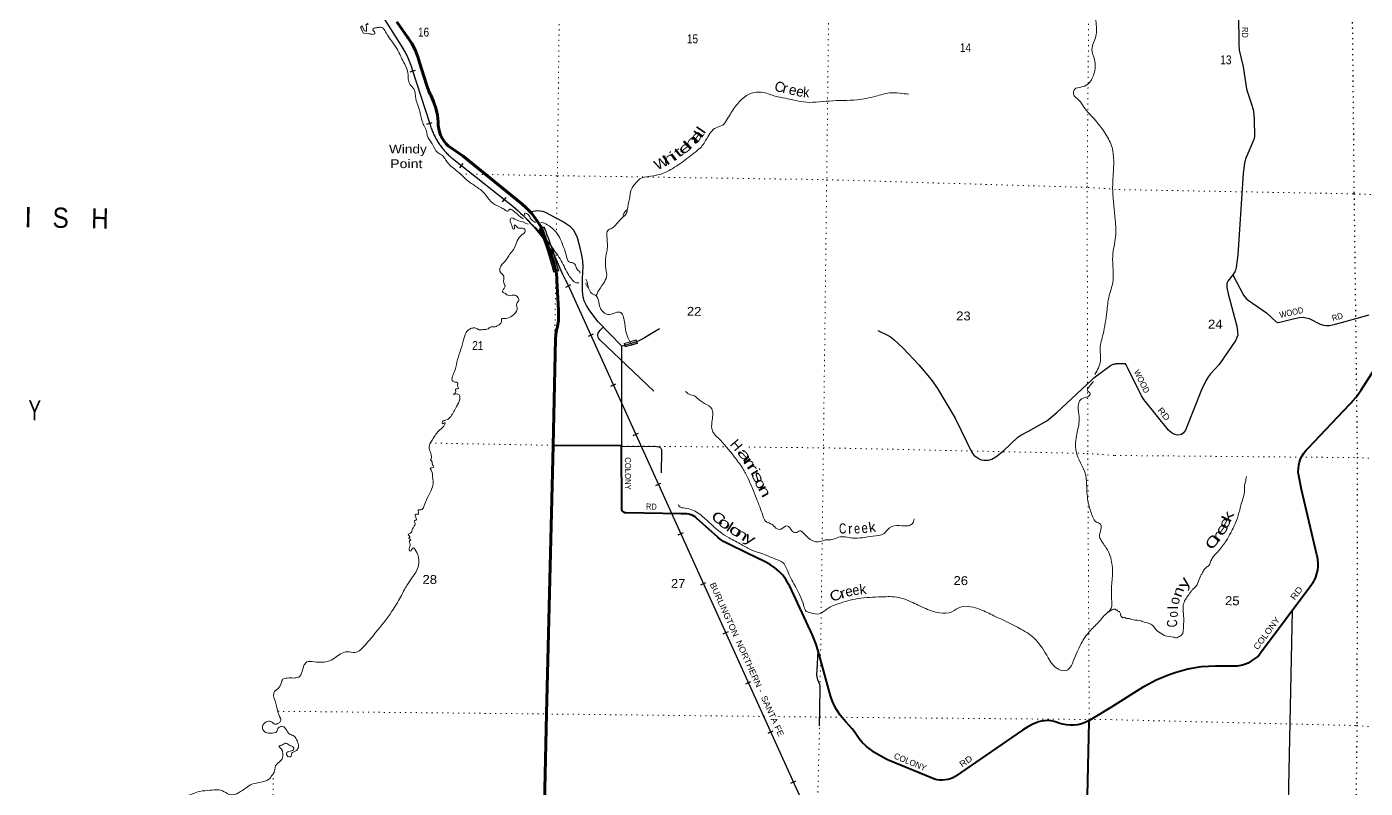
# Model space of a CAD drawing. Header units: feet. Extents: x -489137 to -242534, y 368785 to 558127.
# Drawn here: x -357365 to -330846, y 395815 to 410894 of the extents above; entities that cross this region are included whole.
import ezdxf
from ezdxf.enums import TextEntityAlignment as Align

# ---------------------------------------------------------------- set-up
doc = ezdxf.new("R2010")
doc.units = ezdxf.units.FT
doc.header["$LTSCALE"] = 70
doc.linetypes.add('DOTTED', pattern=[1.5, 0.3, -1.2])
for name, color, linetype, lineweight in [('23', 7, 'Continuous', 70), ('26', 7, 'Continuous', 40), ('27', 7, 'Continuous', 13), ('29', 7, 'Continuous', 25), ('31', 7, 'Continuous', 13), ('34', 7, 'Continuous', 25), ('39', 7, 'Continuous', 13), ('59', 7, 'Continuous', 13), ('6', 7, 'DOTTED', 25), ('7', 7, 'DOTTED', 13)]:
    doc.layers.add(name, color=color, linetype=linetype, lineweight=lineweight)
for name, color, linetype in [('30', 7, 'Continuous'), ('41', 7, 'Continuous'), ('42', 7, 'Continuous')]:
    doc.layers.add(name, color=color, linetype=linetype)

msp = doc.modelspace()

# ---------------------------------------------------------------- linework, layer by layer
at = {"layer": '23'}
for points in [[(-346938, 402604.95), (-346890.34, 404709.86), (-346883.5, 404801.34), (-346867.14, 404891.59), (-346850.62, 404951.87), (-346847.58, 404966.04), (-346831.68, 405070), (-346826.73, 405175.06), (-346832.79, 405280.06), (-346861.15, 405872.85), (-346864, 405925.88), (-346879.46, 406052.53), (-346888, 406083.95), (-346944.87, 406288.5), (-347157.87, 406889.83), (-347165.61, 406911.66), (-347182.98, 406939.83), (-347256.51, 407059.07), (-347360.06, 407193.22), (-347477.06, 407315.82), (-347559.43, 407388.42), (-348719.95, 408330.7), (-349014.96, 408534.66), (-349060.76, 408582.23), (-349101.33, 408634.33), (-349136.24, 408690.38), (-349165.09, 408749.78), (-349187.58, 408811.86), (-349203.46, 408875.96), (-349212.55, 408941.36), (-349214.75, 409007.35), (-349214.72, 409008.98), (-349230.49, 409146.93), (-349260.59, 409282.47), (-349304.69, 409414.12), (-349362.31, 409540.44), (-349371.48, 409557.72), (-349400.83, 409621.88), (-349440.34, 409731.79), (-349498, 409913.95), (-349577, 410164.69), (-349615.47, 410302.17), (-349668.09, 410434.88), (-349734.3, 410561.36), (-349813.37, 410680.22), (-349820.73, 410690.03), (-350032, 410989.95)], [(-347133.64, 394306.17), (-347070, 397285.95), (-346938, 402604.95)]]:
    msp.add_lwpolyline(points, dxfattribs=at)
at = {"layer": '26'}
for points in [[(-331853.11, 399937.1), (-331825.26, 399997.96), (-331802.52, 400064.93), (-331786.91, 400133.91), (-331778.59, 400204.15), (-331777.66, 400274.87), (-331784.13, 400345.3), (-331792.95, 400389.66), (-331797.91, 400414.61), (-331803.81, 400439.66), (-332108.5, 401732.02), (-332169.88, 402034.74), (-332172.9, 402080.51), (-332171.38, 402146.12), (-332163.02, 402211.21), (-332147.89, 402275.07), (-332126.17, 402336.99), (-332098.1, 402396.31), (-332063.99, 402452.37), (-332024.2, 402504.55), (-331979.17, 402552.29), (-331150.53, 403420.55), (-331126.77, 403445.44), (-331104.86, 403470.55), (-331025, 403562.08), (-330936.21, 403688.35), (-329357.9, 406152.31)], [(-336315.42, 397156.84), (-336329.07, 397148.51), (-336397.08, 397116.21), (-336468.08, 397091.2), (-336541.31, 397073.75), (-336615.97, 397064.04), (-336691.23, 397062.19), (-336766.27, 397068.22), (-336840.27, 397082.06), (-336895.7, 397097.84), (-336948.4, 397119.19), (-337008.96, 397136.96), (-337071.04, 397148.29), (-337133.97, 397153.08), (-337197.06, 397151.26), (-337259.61, 397142.86), (-337320.93, 397127.97), (-337380.37, 397106.74), (-337419.42, 397089.73), (-337529.93, 397032.06), (-337633.81, 396963.14), (-338967.53, 396048.26), (-339014.49, 396023.05), (-339063.83, 396002.88), (-339115, 395987.98), (-339167.45, 395978.51), (-339220.61, 395974.58), (-339273.88, 395976.22), (-339326.69, 395983.42), (-339378.46, 395996.1), (-339428.62, 396014.13), (-339429.18, 396014.36), (-340279, 396365.95), (-340308.39, 396379.69), (-340399.15, 396424.35), (-340567.99, 396524.76), (-340700.4, 396623.62), (-340725.49, 396642.34), (-340750.4, 396663.83), (-340812.9, 396723.38), (-340874.12, 396795.35), (-340927.48, 396873.33), (-340963.58, 396932.43), (-341010.29, 396994.2), (-341063.21, 397050.75), (-341140, 397130.95), (-341248.13, 397263.11), (-341322.6, 397376.72), (-341384.79, 397497.48), (-341434.01, 397624.08), (-341461.46, 397719.47), (-341686.8, 398538.56), (-341730.68, 398679.91), (-341800.1, 398845.75), (-342256, 399831.95), (-342270.09, 399858.95), (-342324.25, 399948.16), (-342388.15, 400032.26), (-342460.5, 400109.22), (-342540.49, 400178.2), (-342627.25, 400238.44), (-342719.84, 400289.28), (-342926, 400387.95), (-343095, 400468.95), (-343468.61, 400656.21), (-343491.69, 400667.78), (-343518.61, 400681.41), (-343560.15, 400702.77), (-343620.15, 400742.04), (-343675.72, 400787.37), (-344090, 401158.95), (-344125.18, 401186.72), (-344136.71, 401194.15), (-344171.27, 401213.1), (-344207.62, 401228.34), (-344245.36, 401239.69), (-344284.09, 401247.04), (-344346.48, 401250.06), (-344359.85, 401250.86), (-344396.48, 401251.52), (-345494.99, 401271.5), (-345502.41, 401270.88), (-345509.85, 401271.04), (-345517.23, 401271.97), (-345524.47, 401273.67), (-345531.5, 401276.11), (-345538.23, 401279.28), (-345544.6, 401283.13), (-345550.53, 401287.63), (-345555.95, 401292.73), (-345560.82, 401298.36), (-345565.06, 401304.47), (-345568.65, 401310.99), (-345571.53, 401317.85), (-345573.68, 401324.97), (-345575.08, 401332.28), (-345575.7, 401339.7), (-345575.56, 401346.96), (-345585, 402592.95), (-346913, 402604.73), (-346938, 402604.95)], [(-331879.74, 399895.13), (-331870.4, 399908.26), (-331853.08, 399937.08)], [(-335880.7, 397421.95), (-335234.98, 397827.14), (-334990.86, 397960.77), (-334734.12, 398068.16), (-334593.11, 398114.24), (-334362.37, 398176.7), (-334088.84, 398222.76), (-333812, 398239.98), (-333471.93, 398236.35), (-333447.08, 398236.08), (-333421.93, 398237.46), (-333375.33, 398240.01), (-333304.53, 398251.39), (-333235.3, 398270.11), (-333168.41, 398295.97), (-333104.6, 398328.67), (-333044.54, 398367.87), (-332988.92, 398413.13), (-332983.4, 398418.18), (-332974.74, 398426.63), (-332944.92, 398459.89), (-332918.73, 398496.08), (-331926.52, 399828.14), (-331879.77, 399895.15)], [(-336315.42, 397156.84), (-336264.82, 397187.74), (-335880.7, 397421.95)], [(-336433.02, 391857.41), (-336433, 391857.95), (-336315.95, 397132.94), (-336315.42, 397156.84)]]:
    msp.add_lwpolyline(points, dxfattribs=at)
at = {"layer": '29'}
for p, q in [((-346009.89, 404695.02), (-344944, 403678.95)), ((-345593, 402591.95), (-344880, 402582.95)), ((-341656.21, 397048.98), (-341647, 397779.95))]:
    msp.add_line(p, q, dxfattribs=at)
for points in [[(-333372.56, 412344.6), (-333353.38, 410547.25), (-333341.42, 410432.7), (-333266.5, 410100.91), (-333199.93, 409664.56), (-333187.45, 409620.31), (-333098.42, 409362.93), (-333068.86, 409255.2), (-333052.88, 409159.26), (-333047.75, 409055.27), (-333040.1, 408721.11), (-333053.6, 408661.12), (-333192.8, 408341.36), (-333215.93, 408276.57), (-333238.3, 408190.22), (-333267.35, 407987.42), (-333373.53, 406378.64), (-333401.67, 406125.26), (-333417.32, 406071.46), (-333430.11, 406044.27), (-333470.28, 405982.47)], [(-346041.52, 405054.41), (-346211.18, 405271.53), (-346269.98, 405362.55), (-346322.12, 405466.88), (-346343.2, 405540.14), (-346357.62, 405657.79), (-346353.18, 405910.86), (-346342.09, 406148.4), (-346348.74, 406257.17), (-346365.39, 406370.39), (-346397.56, 406519.12), (-346454.14, 406712.26), (-346490.75, 406803.27), (-346532.91, 406874.31), (-346592.81, 406932.02), (-346748.12, 407038.58), (-347085.37, 407216.17), (-347138.63, 407233.94), (-347196.31, 407242.81), (-347240.69, 407247.25), (-347285.06, 407242.81), (-347382.69, 407229.49)], [(-333470.28, 405982.47), (-333570.77, 405857.18), (-333587.35, 405819.56), (-333591.55, 405782.02), (-333585.15, 405729.25), (-333558.95, 405604.39), (-333390.93, 404964.95), (-333375.77, 404852.98), (-333372.58, 404789.02), (-333388.79, 404737.72), (-333410.94, 404686.67), (-333742.01, 404206.75), (-333909.65, 404024.66), (-333953.98, 403965.4), (-333995.96, 403893.54), (-334087.16, 403703.95), (-334405.16, 402905.31), (-334444.25, 402855.26), (-334485.08, 402822.16), (-334547.25, 402804.96), (-334590.57, 402812.57), (-334651.31, 402834.95), (-334689.68, 402860.54), (-334745.27, 402905.47), (-335232.44, 403514.68), (-335277.9, 403586.52), (-335553.98, 404148.06), (-335581.6, 404200.56), (-335597.58, 404216.55), (-335612.6, 404218.43), (-335777.8, 404221.96)], [(-333470.28, 405982.47), (-333257.48, 405578.96), (-333203.37, 405515.99), (-333167.97, 405483.01), (-332799.2, 405228.51), (-332613.25, 405051.58), (-332579.75, 405038.47), (-332534.99, 405044.87), (-332271.89, 405111.98), (-332151.37, 405134.42), (-332068.25, 405140.81), (-332015.36, 405130.13), (-331959.56, 405115.23), (-331738.54, 405003.5), (-331672.5, 404983.11), (-331614.23, 404978.63), (-331560.45, 404978.63), (-331496.01, 404990.5), (-331433.5, 405003.56), (-330771.02, 405190.72)], [(-346009.89, 404695.02), (-346029.24, 404718.77), (-346043.66, 404744.3), (-346050.31, 404770.94), (-346049.21, 404797.58), (-346041.44, 404825.33), (-346032.56, 404845.3), (-346004.83, 404884.15), (-345941.14, 404950.12)], [(-346041.52, 405054.41), (-345581, 404575.95), (-345585, 402592.95)], [(-345275.95, 404663.85), (-345243.25, 404676.6), (-345218.84, 404688.81), (-345168.92, 404713.23), (-345126.76, 404737.65), (-344828.34, 404919.68)], [(-340503, 404876.95), (-340311.58, 404788.66), (-340250.56, 404750.92), (-340188.44, 404699.86), (-340000.96, 404531.16), (-339690.34, 404202.61), (-339447.38, 403907.36), (-339317.59, 403732), (-338971.47, 403145.95), (-338643.1, 402462.23), (-338598.71, 402408.95), (-338557.67, 402375.65), (-338496.65, 402335.69), (-338456.73, 402320.16), (-338403.46, 402311.27), (-338319.15, 402309.05), (-338281.43, 402315.71), (-338243.73, 402329.04), (-338167.17, 402375.65), (-338012.98, 402497.75), (-337728.99, 402764.13), (-337671.28, 402806.31), (-337515.99, 402888.45), (-337152.12, 403092.68), (-337079.98, 403150.39), (-336955.73, 403256.94), (-336271.25, 403898.48), (-336220.22, 403940.66), (-335891.88, 404184.86), (-335866.2, 404200.38), (-335842.48, 404210.38), (-335829.04, 404214.25), (-335806.85, 404218.41), (-335777.8, 404221.96)], [(-345581, 404575.95), (-345518.66, 404588.35), (-345275.95, 404663.85)], [(-344880, 402582.95), (-344842.21, 402578.76), (-344827.79, 402573.21), (-344814.48, 402563.22), (-344802.27, 402547.69), (-344787.9, 402525.89)], [(-344787.9, 402525.89), (-344786, 402496.95), (-344794, 402060.95)], [(-332297.03, 399330.73), (-332562.56, 386355.9), (-332637.09, 382301.84)], [(-341647, 397779.95), (-341646.15, 397838.22), (-341652.8, 397871.52), (-341694.96, 397962.53), (-341708.27, 398018.03), (-341712.71, 398066.87), (-341708.27, 398157.88), (-341688.3, 398530.82)]]:
    msp.add_lwpolyline(points, dxfattribs=at)
at = {"layer": '31'}
for p, q in [((-345528.79, 404624.73), (-345289.23, 404696.24)), ((-345289.23, 404696.24), (-345267.78, 404624.38))]:
    msp.add_line(p, q, dxfattribs=at)
msp.add_lwpolyline([(-345294.6, 404686.28), (-345518.83, 404619.35), (-345501.96, 404562.82), (-345277.73, 404629.75)], close=True, dxfattribs=at)
msp.add_lwpolyline([(-345267.78, 404624.38), (-345507.34, 404552.87), (-345528.79, 404624.73)], dxfattribs=at)
at = {"layer": '34'}
for p, q in [((-349768.08, 410002.12), (-349662.79, 410035.99)), ((-349438.08, 408967.69), (-349332.79, 409001.56)), ((-348788.05, 408103.05), (-348719.55, 408189.9)), ((-347937.15, 407428.58), (-347868.65, 407515.43)), ((-346684.97, 405738.53), (-346586.19, 405788.3)), ((-346238.32, 404766.38), (-346137.58, 404812.05)), ((-345792.39, 403776.39), (-345691.64, 403822.06)), ((-345347.3, 402800.92), (-345246.56, 402846.59)), ((-344901.36, 401810.92), (-344800.62, 401856.59)), ((-344456.28, 400835.45), (-344355.54, 400881.12)), ((-344010.34, 399845.46), (-343909.6, 399891.13)), ((-343565.26, 398869.99), (-343464.51, 398915.66)), ((-343119.32, 397880), (-343018.58, 397925.67)), ((-342674.23, 396904.53), (-342573.49, 396950.2)), ((-342228.3, 395914.54), (-342127.55, 395960.21))]:
    msp.add_line(p, q, dxfattribs=at)
at = {"layer": '34', "lineweight": 13}
for p, q in [((-349733.75, 410070.1), (-349373.51, 408950.18)), ((-348940.47, 408291.41), (-347828, 407413.95)), ((-346609.78, 405715.33), (-336103, 382538.95))]:
    msp.add_line(p, q, dxfattribs=at)
msp.add_lwpolyline([(-352958.94, 415289.2), (-351290, 412642.95), (-349952.11, 410527.62)], dxfattribs=at)
at = {"layer": '34'}
for points in [[(-351289.06, 412643.53), (-349951.18, 410528.2), (-349939.45, 410509.8), (-349921.17, 410480.37), (-349903.33, 410450.37), (-349886.26, 410420.12), (-349869.57, 410389.75), (-349853.31, 410358.81), (-349837.69, 410327.87), (-349822.57, 410296.55), (-349808.14, 410264.8), (-349794.15, 410233.12), (-349780.68, 410201.06), (-349767.9, 410168.55), (-349755.55, 410136.13), (-349743.78, 410103.5), (-349732.7, 410070.44), (-349372.46, 408950.51), (-349365.35, 408927.38), (-349357.76, 408904.57), (-349349.77, 408881.87), (-349341.49, 408859.11), (-349332.7, 408836.65), (-349323.56, 408814.45), (-349314.12, 408792.19)], [(-349314.12, 408792.19), (-349304.19, 408770.22), (-349293.9, 408748.5), (-349283.17, 408726.77), (-349272.13, 408705.43), (-349260.83, 408684.16), (-349248.99, 408663.05), (-349236.84, 408642.33), (-349224.29, 408621.72), (-349211.51, 408601.34), (-349198.21, 408581.11), (-349184.72, 408561.21), (-349170.7, 408541.49), (-349156.5, 408522.1), (-349141.89, 408502.84), (-349126.99, 408483.95), (-349111.71, 408465.33), (-349096.21, 408446.91), (-349080.22, 408428.79), (-349064.01, 408410.87), (-349047.48, 408393.33), (-349030.72, 408376.02), (-349013.52, 408359.13), (-348996.09, 408342.45), (-348978.47, 408326.11), (-348960.51, 408310.02), (-348942.21, 408294.32), (-348939.77, 408292.26), (-347827.31, 407414.81), (-347776.09, 407374.17), (-347726.08, 407332.57), (-347676.77, 407290.1), (-347627.63, 407246.82), (-347579.7, 407202.59), (-347532.76, 407157.7), (-347485.98, 407111.99), (-347440.42, 407065.35), (-347395.84, 407018.04), (-347351.67, 406969.63), (-347308.76, 406920.8), (-347266.33, 406871.37), (-347224.82, 406820.76), (-347184.58, 406769.75), (-347148.13, 406721.9)], [(-347148.12, 406721.89), (-346906.18, 406358.34), (-346855.78, 406236.49), (-346802.91, 406116.55), (-346747.94, 405997.45), (-346691.3, 405878.23), (-346632.15, 405760.85), (-346608.79, 405715.81), (-336105.78, 382547.76)]]:
    msp.add_lwpolyline(points, dxfattribs=at)
at = {"layer": '34', "lineweight": 13}
for centre, radius, start, end in [((-351625.41, 409448.14), 1991.29, 18.20046, 32.82693), ((-348049.65, 409348.71), 1382.55, 196.7534, 229.88413), ((-350132.98, 404474.71), 3735.25, 30.27528, 51.89614), ((-339931.36, 409196.52), 7531.26, 202.14288, 207.53118)]:
    msp.add_arc(centre, radius, start, end, dxfattribs=at)
at = {"layer": '39'}
msp.add_line((-335942, 399304.95), (-335851.79, 399352.67), dxfattribs=at)
msp.add_lwpolyline([(-350600, 410937.95), (-350612, 410959.95), (-350645, 410925.95), (-350635, 410901.95), (-350634, 410800.95), (-350678, 410820.95), (-350718, 410910.95), (-350756, 410882.95), (-350691, 410766.95), (-350594, 410761.95)], dxfattribs=at)
for points in [[(-335966, 405248.95), (-335920, 405566.95), (-335850, 405822.95), (-335849, 406350.95), (-335794, 406735.95), (-335798, 407072.95), (-335850, 407637.95), (-335840, 407970.95), (-335863, 408502.95), (-335991, 408772.95), (-336302, 409162.95), (-336429, 409315.95), (-336512, 409435.95), (-336628, 409566.95), (-336603, 409656.95), (-336479, 409699.95), (-336345, 409756.95), (-336221, 409959.95), (-336212, 410242.95), (-336260, 410446.95), (-336184, 410704.95), (-336182, 411011.95), (-336193, 411422.95), (-336159, 412262.95)], [(-350594, 410761.95), (-350528, 410744.95), (-350467, 410761.95), (-350477, 410792.95), (-350509, 410833.95), (-350480, 410867.95), (-350413, 410876.95), (-350352, 410885.95), (-350302, 410860.95), (-350243, 410773.95), (-350023, 410443.95), (-349900, 410195.95), (-349820, 410016.95), (-349806, 409864.95), (-349775, 409757.95), (-349699, 409663.95), (-349655, 409469.95), (-349575, 409213.95), (-349521, 408992.95), (-349474, 408895.95), (-349442, 408815.95), (-349430, 408741.95), (-349331, 408572.95), (-349217, 408396.95), (-349128, 408343.95), (-349076, 408276.95), (-349034, 408210.95), (-348828, 408028.95), (-348599, 407821.95), (-348420, 407700.95), (-348267, 407557.95), (-348131, 407400.95), (-347975, 407317.95), (-347901, 407272.95), (-347834, 407240.95), (-347791, 407282.95), (-347723, 407249.95), (-347621, 407159.95), (-347543, 407100.95), (-347524.27, 407093.23)], [(-345471, 407263.95), (-345426, 407487.95), (-345387, 407666.95), (-345285, 407813.95), (-345189, 407896.95), (-345053, 407929.95), (-344837, 407965.95), (-344676, 408028.95), (-344389, 408206.95), (-344112, 408419.95), (-344000, 408519.95), (-343872, 408715.95), (-343788, 408834.95), (-343719, 408887.95), (-343574, 408948.95), (-343486, 409062.95), (-343334, 409301.95), (-343146, 409501.95), (-342955, 409592.95), (-342767, 409590.95), (-342535, 409520.95), (-342338, 409477.95), (-342167, 409441.95), (-341980, 409404.95), (-341464, 409423.95), (-340913, 409448.95), (-340540, 409517.95), (-340275, 409582.95), (-340073, 409578.95), (-339887, 409558.95)], [(-347427.93, 406985.81), (-347429, 406985.95), (-347500, 407014.95), (-347665, 407067.95), (-347777, 407100.95), (-347786, 407048.95), (-347749, 406944.95), (-347721, 406886.95), (-347703, 406897.95), (-347711, 406944.95), (-347700, 406968.95), (-347674, 406954.95), (-347620, 406905.95), (-347517, 406897.95), (-347488, 406848.95), (-347555, 406776.95), (-347648, 406656.95), (-347720, 406485.95), (-347802, 406381.95), (-347856, 406295.95), (-347926, 406215.95), (-347983, 406127.95), (-347982, 406034.95), (-347915, 405956.95), (-347914, 405823.95), (-347887, 405748.95), (-347920, 405696.95), (-347937, 405643.95), (-347882, 405612.95), (-347822, 405569.95), (-347719, 405580.95), (-347641, 405543.95), (-347616, 405478.95), (-347655, 405412.95), (-347650, 405296.95), (-347749, 405170.95), (-347876, 405119.95), (-347957, 405104.95), (-347960, 405051.95), (-347995, 405001.95), (-348044, 404970.95), (-348084, 404952.95), (-348187, 404947.95), (-348226, 404913.95), (-348323, 404896.95), (-348406, 404893.95), (-348470, 404926.95), (-348537, 404927.95), (-348602, 404899.95), (-348659, 404839.95), (-348718, 404666.95), (-348842, 404254.95), (-348897, 404054.95), (-348937, 403949.95), (-348934, 403889.95), (-348875, 403856.95), (-348831, 403845.95), (-348828, 403785.95), (-348814, 403730.95), (-348869, 403718.95), (-348871, 403690.95), (-348868, 403650.95), (-348909, 403614.95), (-348824, 403621.95), (-348788, 403574.95), (-348787, 403513.95), (-348851, 403373.95), (-348966, 403176.95), (-349036, 403114.95), (-349099, 403095.95), (-349127, 403077.95), (-349132, 403034.95), (-349106, 403038.95), (-349073, 403048.95), (-349079, 403022.95), (-349182, 402912.95), (-349328, 402715.95), (-349392, 402577.95), (-349369, 402471.95), (-349348, 402358.95), (-349363, 402316.95)], [(-347497.25, 407159.87), (-347506, 407200.95), (-347445, 407183.95), (-347390, 407112.95), (-347320, 407034.95), (-347281.33, 407021.98)], [(-346083, 405568.95), (-346048, 405643.95), (-345941, 405808.95), (-345879, 405940.95), (-345889, 406104.95), (-345899, 406302.95), (-345879, 406415.95), (-345860, 406528.95), (-345873, 406755.95), (-345854, 406859.95), (-345772, 406905.95), (-345644, 407031.95), (-345541, 407137.95)], [(-345541, 407137.95), (-345545, 407183.95), (-345524, 407213.95), (-345494, 407251.95), (-345469, 407263.95), (-345478, 407217.95), (-345499, 407173.95), (-345523, 407149.95), (-345541, 407137.95)], [(-346963.67, 406536.18), (-347256, 406888.95), (-347294.12, 406925.11)], [(-347183.24, 407020.03), (-347171, 407018.95), (-347054, 406973.95), (-346811, 406727.95), (-346730, 406532.95), (-346670, 406350.95), (-346621, 406236.95), (-346564, 406223.95), (-346496, 406174.95), (-346457, 406086.95), (-346422, 406051.95), (-346401, 406014.95)], [(-346430.02, 405821.19), (-346442, 405820.95), (-346507, 405835.95), (-346556, 405880.95), (-346627, 405972.95), (-346775, 406259.95), (-346870, 406404.95), (-346969.04, 406543.49)], [(-346235, 405720.95), (-346271, 405761.95), (-346281, 405789.95), (-346291, 405813.95)], [(-346287, 405895.95), (-346264, 405842.95), (-346251, 405777.95), (-346235, 405720.95)], [(-346235, 405720.95), (-346176, 405616.95), (-346084, 405567.95), (-346025, 405402.95), (-345970, 405272.95), (-345862, 405196.95), (-345706, 405231.95), (-345593, 405234.95), (-345540, 405144.95), (-345504, 404901.95), (-345378.18, 404585.19)], [(-336201, 404007.95), (-336093, 404281.95), (-336098, 404520.95), (-336040, 404808.95), (-335966, 405248.95)], [(-344313, 403671.95), (-344213, 403607.95), (-344157, 403592.95), (-344083, 403541.95), (-343939, 403432.95), (-343791, 403329.95), (-343774, 403234.95), (-343785, 403103.95), (-343793, 402939.95), (-343762, 402852.95), (-343666, 402750.95), (-343348, 402378.95), (-343179, 402146.95), (-343074, 401951.95), (-342908, 401551.95), (-342783, 401214.95), (-342731, 401104.95), (-342593, 401034.95), (-342497, 400950.95), (-342420, 400947.95), (-342304, 401010.95), (-342246, 400971.95), (-342175, 400885.95), (-342090, 400890.95), (-342051, 400914.95), (-341967, 400856.95), (-341885, 400771.95), (-341688, 400691.95), (-341542, 400730.95), (-341401, 400741.95), (-341281, 400786.95), (-341003, 400768.95), (-340605, 400804.95), (-340380, 400860.95), (-340273, 400974.95), (-340071, 401014.95), (-339903, 401012.95), (-339816, 401055.95), (-339784, 401148.95)], [(-342783.61, 400460.13), (-342474, 400329.95), (-342376, 400277.95), (-342319, 400178.95), (-342165, 399860.95), (-341966, 399416.95), (-341920, 399317.95), (-341833, 399287.95), (-341665, 399267.95), (-341507, 399366.95), (-341293, 399464.95), (-340900, 399569.95), (-340427, 399604.95), (-340092, 399592.95), (-339887, 399524.95), (-339592, 399388.95), (-339278, 399287.95), (-339035, 399308.95), (-338865, 399403.95), (-338665, 399409.95), (-338474, 399354.95), (-338204, 399230.95), (-337668, 398967.95), (-337374, 398753.95), (-337130, 398399.95), (-336923, 398170.95), (-336764, 398148.95), (-336630, 398330.95), (-336474, 398680.95), (-336312, 398915.95), (-336132, 399102.95), (-335974, 399274.95), (-335880, 399378.95), (-335872, 399564.95), (-335856, 400186.95), (-335927, 400482.95), (-336050, 400678.95), (-336109, 400800.95), (-336079, 400965.95), (-336092, 401046.95), (-336172, 401083.95), (-336244, 401185.95), (-336324, 401424.95), (-336364, 401758.95), (-336391, 402036.95), (-336575, 402484.95), (-336561, 402828.95), (-336513, 403108.95), (-336525, 403262.95), (-336506, 403480.95), (-336455, 403534.95), (-336364, 403557.95), (-336297, 403633.95), (-336343, 403676.95), (-336301, 403785.95), (-336232, 403869.95)], [(-349363, 402316.95), (-349335, 402279.95), (-349324, 402218.95), (-349300, 402169.95), (-349371, 402152.95), (-349345, 402099.95), (-349325, 401976.95), (-349314, 401877.95), (-349337, 401752.95), (-349414, 401591.95), (-349499, 401390.95), (-349551, 401328.95), (-349611, 401322.95), (-349604, 401278.95), (-349618, 401238.95), (-349659, 401244.95), (-349667, 401212.95), (-349656, 401121.95), (-349684, 401115.95), (-349671, 401058.95), (-349698, 400994.95), (-349735, 400908.95), (-349762, 400867.95), (-349807, 400838.95), (-349777, 400783.95), (-349798, 400769.95), (-349758, 400730.95), (-349784, 400704.95), (-349767, 400649.95), (-349784, 400583.95), (-349771, 400506.95), (-349738, 400542.95), (-349701, 400578.95), (-349675, 400549.95), (-349612, 400421.95), (-349604, 400231.95), (-349727, 399986.95), (-349833, 399832.95), (-349959, 399601.95), (-350131, 399318.95), (-350447, 398903.95), (-350662, 398647.95), (-350863, 398504.95), (-351015, 398518.95), (-351147, 398475.95), (-351267, 398392.95), (-351407, 398324.95), (-351542, 398308.95), (-351710, 398322.95), (-351815, 398315.95), (-351866, 398255.95), (-351910, 398126.95), (-351976, 398016.95), (-352079, 397997.95), (-352205, 397996.95), (-352290, 397971.95), (-352321, 397909.95), (-352387, 397788.95), (-352446, 397741.95), (-352471, 397690.95), (-352429, 397494.95), (-352371, 397271.95), (-352338, 397143.95), (-352379, 397103.95), (-352448, 397082.95), (-352516, 397131.95), (-352589, 397138.95), (-352687, 397064.95), (-352686, 396974.95), (-352630, 396920.95), (-352533, 396905.95), (-352413, 396936.95), (-352397, 396982.95), (-352346, 397030.95), (-352289, 397038.95), (-352233, 396986.95), (-352158, 396888.95), (-352065, 396845.95), (-352010, 396757.95), (-351981, 396642.95), (-352020, 396562.95), (-352114, 396506.95), (-352129, 396452.95), (-352169, 396434.95), (-352219, 396501.95), (-352146, 396551.95), (-352074, 396588.95), (-352088, 396629.95), (-352150, 396658.95), (-352230, 396707.95), (-352314, 396668.95), (-352366, 396646.95), (-352323, 396595.95), (-352293, 396510.95), (-352305, 396399.95), (-352389, 396309.95), (-352438, 396259.95)], [(-333197.56, 401989.24), (-333221.32, 401876.41), (-333241.32, 401743.32), (-333239.9, 401698.84), (-333244.55, 401654.45), (-333280.78, 401515.52), (-333333.91, 401322.27), (-333397.33, 401115), (-333511.72, 400872.04), (-333600.72, 400713.62), (-333674.77, 400615.61), (-333750.88, 400513.59), (-333840.99, 400421.87), (-333886.36, 400353.78), (-333961.01, 400211.33), (-333969.17, 400205.38), (-334038.65, 400145.7), (-334078.03, 400071.47), (-334111.11, 400015.34), (-334161.37, 399884.68), (-334202.77, 399810.48), (-334268.27, 399746.71), (-334307.34, 399694.7), (-334435.26, 399496.4), (-334450.2, 399438), (-334455.31, 399359.26), (-334441.59, 399181.26), (-334453.06, 398932.89), (-334457.67, 398890.52), (-334470.12, 398866.44), (-334545.6, 398810.88), (-334626.56, 398797.83), (-334640.61, 398804.09), (-334809.83, 398834.66), (-334877.99, 398871.95), (-334993.94, 398958.39), (-335055.48, 399036), (-335139.68, 399081.59), (-335256.35, 399115.5), (-335270.37, 399123.78), (-335445.74, 399148.38), (-335538.23, 399177.91), (-335592.66, 399184.71), (-335602.65, 399192.93), (-335657.11, 399197.71), (-335663, 399209.91), (-335669.12, 399205.96), (-335688.89, 399236.52), (-335692.77, 399248.7), (-335730.19, 399317.91), (-335736.27, 399315.98), (-335770.22, 399344.72), (-335776.32, 399340.76), (-335794.28, 399357.16), (-335810.38, 399361.42), (-335851.79, 399352.67)], [(-344456.27, 401433.65), (-344445, 401405.95), (-344355, 401365.95), (-344218, 401341.95), (-344093, 401283.95), (-343975, 401195.95), (-343622, 400882.95), (-343451, 400771.95), (-343201, 400638.95), (-343000, 400531.95), (-342783.61, 400460.13)], [(-352438, 396259.95), (-352457, 396160.95), (-352507, 396066.95), (-352577, 395986.95), (-352725, 395933.95), (-352903, 395893.95), (-353019, 395824.95), (-353167, 395724.95), (-353317, 395682.95), (-353418, 395727.95), (-353563, 395781.95), (-353738, 395773.95), (-353937, 395752.95), (-354229, 395650.95), (-354391, 395589.95), (-354401, 395383.95), (-354395, 395276.95), (-354461, 395178.95), (-354539, 395072.95), (-354558, 394997.95), (-354601, 394957.95), (-354679, 394968.95), (-354735, 395017.95), (-354796, 395024.95), (-354808, 394964.95), (-354769, 394862.95), (-354715, 394817.95), (-354662, 394857.95), (-354595, 394882.95), (-354580, 394828.95), (-354630, 394733.95), (-354643, 394622.95), (-354592, 394502.95), (-354536, 394328.95), (-354489, 394164.95), (-354505, 394059.95), (-354493, 393996.95), (-354467, 394004.95), (-354460, 394038.95), (-354414, 394013.95), (-354312, 393947.95), (-354222, 393851.95), (-354157, 393739.95), (-354104, 393656.95), (-354101, 393525.95), (-354019, 393330.95), (-353758, 393046.95), (-353581, 392924.95), (-353442, 392913.95), (-353292, 392967.95), (-353189, 393003.95), (-353090, 392977.95), (-352959, 392943.95), (-352801, 392956.95), (-352673, 393067.95), (-352663, 393235.95), (-352670, 393494.95), (-352606, 393921.95), (-352585, 394099.95), (-352505, 394223.95), (-352371, 394317.95), (-352209, 394345.95), (-352045, 394337.95), (-351941, 394265.95), (-351937, 394140.95), (-352007, 394005.95), (-352082, 393830.95), (-352106, 393667.95), (-352037, 393504.95), (-351900, 393361.95), (-351723, 393321.95), (-351707.04, 393321.76)]]:
    msp.add_spline(points, degree=3, dxfattribs=at)
at = {"layer": '59'}
for p, q in [((-347212.3, 406892.04), (-347114.68, 406931.83)), ((-347201.7, 406887.72), (-347118.91, 406921.46)), ((-346826.49, 406063.8), (-346927.88, 406036.95))]:
    msp.add_line(p, q, dxfattribs=at)
for points in [[(-347212.3, 406892.04), (-347173.51, 406802.81), (-347094.75, 406587.11), (-347039.89, 406430.11), (-346992.07, 406273.11), (-346949.87, 406121.57), (-346927.88, 406036.95)], [(-346922.16, 406046.73), (-346942.14, 406123.65), (-346984.39, 406275.35), (-347032.28, 406432.6), (-347087.22, 406589.8), (-347166.08, 406805.78), (-347201.7, 406887.72)], [(-347118.91, 406921.46), (-347081.14, 406834.1), (-347060.05, 406769.96), (-347034.7, 406709.83), (-347001.02, 406613.13), (-346946.22, 406457.64), (-346906.92, 406329.58), (-346867.57, 406186.38), (-346836.29, 406069.47), (-346922.16, 406046.73)], [(-347114.68, 406931.83), (-347073.65, 406836.94), (-347052.55, 406772.77), (-347027.23, 406712.7), (-346993.47, 406615.78), (-346938.62, 406460.14), (-346899.24, 406331.81), (-346859.85, 406188.47), (-346826.49, 406063.8)]]:
    msp.add_lwpolyline(points, dxfattribs=at)
at = {"layer": '6'}
msp.add_lwpolyline([(-331086.41, 415922.91), (-331121.9, 412872.52), (-331068.89, 407595.55), (-331005.05, 402371.2), (-331011.02, 397065.18), (-331075.65, 391751.09), (-331255.31, 386296.35)], dxfattribs=at)
at = {"layer": '7'}
for p, q in [((-346877.19, 406380.94), (-346879.03, 406266.9)), ((-335884.47, 397172.93), (-331011.14, 397056.1)), ((-331011.14, 397056.1), (-326893.13, 396754.01)), ((-352477.96, 396116.69), (-352516.86, 394210.85))]:
    msp.add_line(p, q, dxfattribs=at)
for points in [[(-346774.72, 416162.66), (-346791, 413258.95), (-346852, 407944.95), (-346869.84, 406836.98)], [(-341426.55, 416079.68), (-341455, 413167.95), (-341516, 407865.95), (-341581, 402555.95), (-341654, 397223.95), (-341788, 391900.95), (-341908, 386702.95), (-342016, 381324.95), (-341969, 375981.95), (-342150, 370608.95), (-342172.98, 370073.52)], [(-336687.79, 376208.96), (-336709, 381183.95), (-336629, 386541.95), (-336433, 391857.95), (-336315, 397175.95), (-336343, 402473.95), (-336357, 407780.95), (-336308, 412959.95), (-336296.79, 416001.3)], [(-348772.08, 407978.44), (-346852, 407944.95), (-341516, 407865.95), (-336337, 407711.95), (-335725.62, 407670.15)], [(-335725.62, 407670.15), (-331069, 407586.47), (-325551.87, 407381.62), (-320172.29, 407324.49), (-314762.97, 407228.31), (-309442.13, 407159.38), (-305210.01, 407020.54)], [(-346882.6, 406044.93), (-346938, 402604.95), (-347070, 397285.95), (-347182, 391917.95), (-347266, 386838.95), (-347393.67, 381437.69), (-347446, 376094.95), (-347625, 370713.95), (-347630.01, 370158.2)], [(-349372.69, 402650.06), (-346938, 402604.95), (-343480.3, 402573.32)], [(-343057.2, 402569.45), (-341581, 402555.95), (-336364, 402444.95), (-335805.3, 402404.69)], [(-335805.3, 402404.69), (-331005.17, 402362.12), (-325560.82, 402168.36), (-320050.14, 401822.5), (-314729.99, 401866.97), (-309454.43, 401754.2), (-305283.48, 401680.03)], [(-352388.42, 397338.91), (-347070, 397285.95), (-342698.93, 397235.91)], [(-342472.7, 397233.32), (-341654, 397223.95), (-336315, 397175.95), (-335884.47, 397172.93)]]:
    msp.add_lwpolyline(points, dxfattribs=at)

# ---------------------------------------------------------------- texts
at = {"layer": '27'}
for s, height, rotation, width, p in [('COLONY', 120, 270.434, 0.95, (-345515.47, 402368.43)), ('RD', 120, 358.958, 0.8, (-345095.83, 401334.25)), ('RD', 121.1, 53.319, 1.2, (-332243.7, 399528.2)), ('COLONY', 121.1, 53.319, 1.1, (-332975.46, 398545.34)), ('RD', 120, 34.449, 1.15, (-338834.74, 396224.23))]:
    msp.add_text(s, height=height, rotation=rotation, dxfattribs=dict(at, width=width)).set_placement(p)
msp.add_text('COLONY', height=120, rotation=337.524, dxfattribs=at).set_placement((-340197.69, 396410.72))
at = {"layer": '30'}
for s, rotation, width, p in [('RD', 270.611, 0.8, (-333287, 410886.76)), ('WOOD', 12.31, 0.9, (-332531.44, 405128.18)), ('RD', 15.776, 0.95, (-331487.59, 405061.55)), ('WOOD', 296.181, 0.95, (-335435.37, 404065.46)), ('RD', 308.648, 1.2, (-334968.91, 403297.21))]:
    msp.add_text(s, height=120, rotation=rotation, dxfattribs=dict(at, width=width)).set_placement(p)
at = {"layer": '34', "width": 1.1}
msp.add_text('BURLINGTON  NORTHERN -  SANTA FE', height=120, rotation=294.387, dxfattribs=at).set_placement((-343838.05, 399855.06))
at = {"layer": '41'}
for s, height, rotation, p in [('C', 200, 346.809, (-342564.31, 409629.59)), ('e', 200, 347.651, (-342279, 409562.22)), ('e', 200, 349.213, (-342132.58, 409528.45)), ('I', 400, 359.074, (-357414.45, 406923.81)), ('l', 201.8, 90.078, (-334555.46, 399361.37))]:
    msp.add_text(s, height=height, rotation=rotation, dxfattribs=at).set_placement(p)
for s, height, rotation, width, p in [('r', 200, 347.972, 1.1, (-342405.5, 409592.1)), ('k', 200, 357.155, 0.9, (-341986.73, 409498.95)), ('l', 200, 55.273, 1.4, (-343945.77, 408758.62)), ('h', 200, 44.366, 2.1, (-344248.67, 408433.54)), ('a', 200, 50.793, 1.9, (-344115.29, 408545.68)), ('l', 200, 55.049, 1.4, (-343998.99, 408674.94)), ('i', 200, 37.065, 1.55, (-344534.38, 408226.15)), ('t', 200, 38.837, 1.75, (-344448.33, 408290.92)), ('e', 200, 37.7, 1.75, (-344372.04, 408342.56)), ('W', 200, 26.562, 1.1, (-344872.8, 408046.03)), ('h', 200, 34.069, 1.7, (-344683.85, 408138.26)), ('S', 400, 359.075, 0.9, (-356857.04, 406914.81)), ('H', 400, 359.079, 0.9, (-356091.79, 406902.46)), ('Y', 400, 359.076, 0.7, (-357336.91, 403100.34)), ('k', 201.8, 65.145, 1.5, (-333520.51, 401065.16)), ('e', 201.8, 54.115, 1.7, (-333684.05, 400787.62)), ('e', 201.8, 62.354, 1.4, (-333593.22, 400932.11)), ('C', 201.8, 54.459, 1.45, (-333876.35, 400518.39)), ('r', 201.8, 51.242, 2, (-333767.42, 400663.27)), ('y', 201.8, 60.212, 1.6, (-334409.77, 399739.03)), ('n', 201.8, 70.115, 1.3, (-334496.18, 399578.7)), ('o', 201.8, 79.974, 0.95, (-334540.34, 399443.65)), ('C', 201.8, 95.054, 0.8, (-334565.89, 399010.67)), ('o', 201.8, 93.408, 0.8, (-334556.26, 399203.32))]:
    msp.add_text(s, height=height, rotation=rotation, dxfattribs=dict(at, width=width)).set_placement(p)
for s, rotation, p in [('H', 310.617, (-343381.67, 402545.37)), ('r', 2.171, (-341046.37, 400855)), ('e', 12.82, (-341054.48, 399618.17)), ('k', 6.645, (-340788.73, 399656.61))]:
    msp.add_text(s, height=200, rotation=rotation, dxfattribs=at).set_placement(p, align=Align.CENTER)
for s, rotation, width, p in [('a', 309.72, 1.9, (-343216.59, 402356.61)), ('r', 306.234, 1.9, (-343137.64, 402223.12)), ('r', 303.866, 1.8, (-343069.83, 402121.67)), ('i', 303.326, 1.4, (-343011.23, 402025.02)), ('s', 299.513, 1.7, (-342965.92, 401930.73)), ('o', 294.301, 1.3, (-342914.24, 401804.82)), ('n', 298.327, 1.55, (-342831.19, 401650.94)), ('C', 326.409, 1.4, (-343712.38, 401081.42)), ('o', 325.324, 1.65, (-343593.3, 400983.44)), ('l', 326.718, 1.35, (-343487.5, 400906)), ('o', 323.141, 1.7, (-343374.23, 400834.73)), ('C', 2.325, 0.75, (-341196.12, 400859.6)), ('e', 4.352, 0.8, (-340907.35, 400861.1)), ('e', 5.065, 0.85, (-340756.76, 400870.26)), ('k', 9.295, 1.05, (-340599.97, 400887.31)), ('n', 328.155, 1.65, (-343246.4, 400759.89)), ('y', 331.982, 1.5, (-343082.83, 400677.6)), ('C', 24.803, 1.2, (-341297.69, 399544.32)), ('r', 18.717, 1.3, (-341169.64, 399582.73)), ('e', 8.857, 0.9, (-340924.68, 399643.22))]:
    msp.add_text(s, height=200, rotation=rotation, dxfattribs=dict(at, width=width)).set_placement(p, align=Align.CENTER)
at = {"layer": '42'}
for s, width, p in [('Windy', 1.15, (-350187.28, 408385.19)), ('Point', 1.2, (-350166.03, 408094.74))]:
    msp.add_text(s, height=175, dxfattribs=dict(at, width=width)).set_placement(p)
at = {"layer": '7'}
for s, height, rotation, width, p in [('16', 175, 359.325, 0.85, (-349615, 410701.95)), ('15', 175, 359.325, 0.85, (-344287, 410568.95)), ('14', 175, 359.325, 0.85, (-338879, 410393.95)), ('13', 176.6, 359.224, 0.85, (-333720.17, 410152.5)), ('22', 175, 359.325, 1.1, (-344287, 405172.95)), ('23', 175, 359.325, 1.1, (-338951, 405081.95)), ('24', 176.6, 359.224, 1.1, (-333962.56, 404918.46)), ('21', 175, 359.325, 0.85, (-348541, 404495.95)), ('28', 175, 359.325, 1.1, (-349525, 399863.66)), ('27', 175, 359.325, 1.1, (-344603.05, 399784.34)), ('26', 175, 359.325, 1.1, (-339003.51, 399841.67)), ('25', 176.6, 359.224, 1.1, (-333626.17, 399441.59))]:
    msp.add_text(s, height=height, rotation=rotation, dxfattribs=dict(at, width=width)).set_placement(p)

doc.saveas('drawing.dxf')
